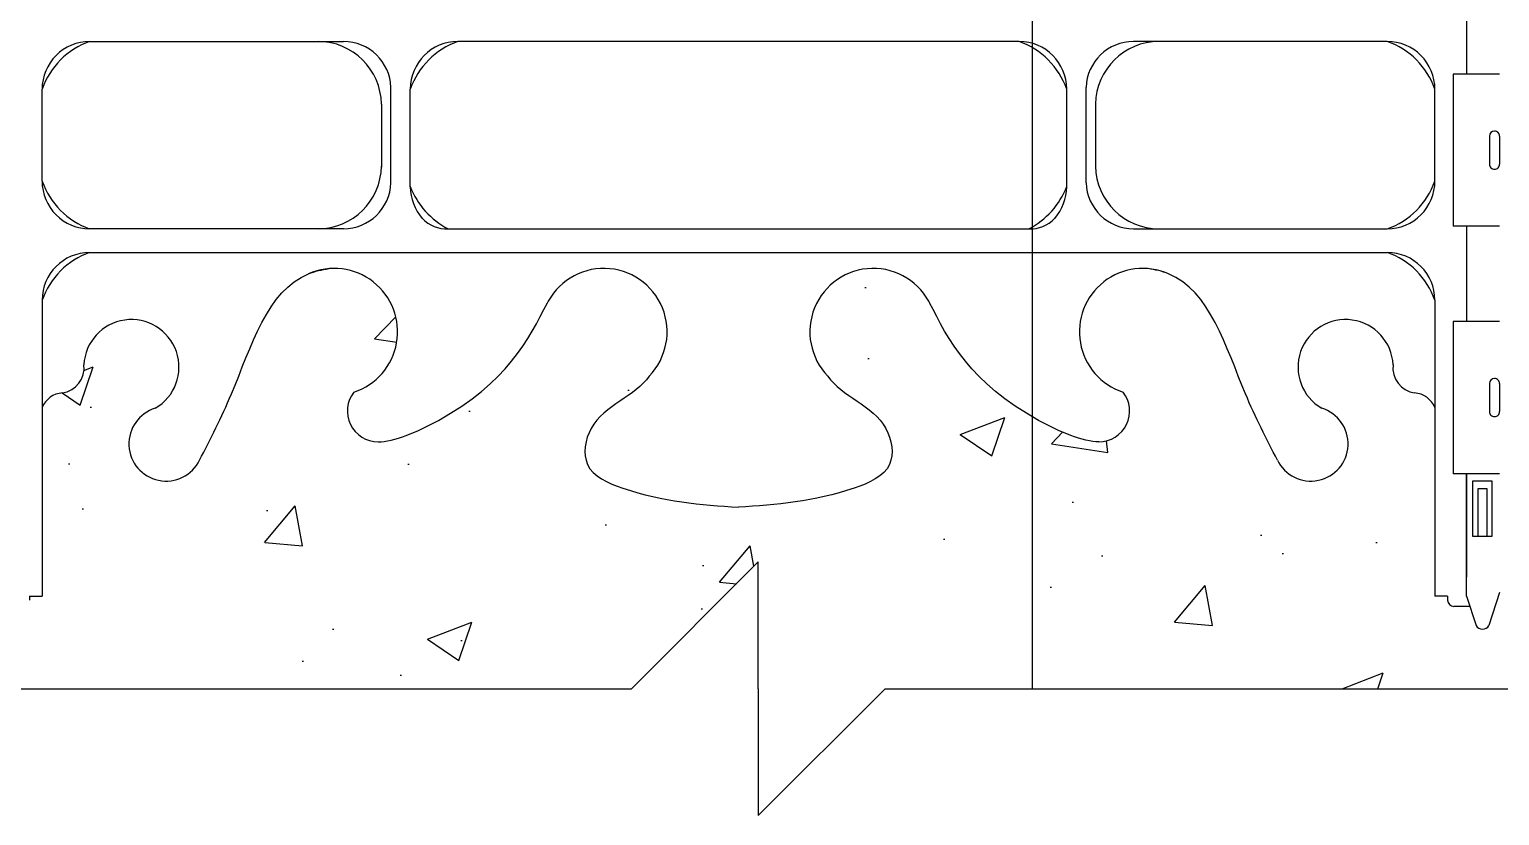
# Model space of a CAD drawing. Header units: inches. Extents: x 104.4 to 159.1, y -9.8 to 61.
# Drawn here: x 127.37 to 138.96, y 5.04 to 11.24 of the extents above; entities that cross this region are included whole.
import ezdxf

# ---------------------------------------------------------------- set-up
doc = ezdxf.new("R2010")
doc.units = ezdxf.units.IN
doc.header["$LTSCALE"] = 0.5
doc.header["$MEASUREMENT"] = 0
for name, color, linetype in [('HATCH', 12, 'Continuous'), ('line25', 2, 'Continuous'), ('LINE3', 3, 'Continuous'), ('LINE9', 9, 'Continuous'), ('Web_Edge', 9, 'Continuous')]:
    doc.layers.add(name, color=color, linetype=linetype)
pattern_1 = [(49.99999999999999, (0, 0), (3.586300913003767, -0.3137606749129755), [0.375, -4.125]), (355, (0, 0), (-0.693756668065, 3.760960668500059), [0.3, -3.3]), (100.45144446, (0.298858405, -0.02614672), (2.89254423363556, 3.447199954843147), [0.3187009599999999, -3.505710559999999]), (46.18420000000001, (0, 1), (5.336206653357862, -0.8275964039653827), [0.5625, -6.1875]), (96.63563549, (0.444683725, 0.931033465), (4.673309728371142, 4.870593003872752), [0.47805171, -5.258568799999999]), (351.1841639899999, (0, 1), (4.673309725273866, 4.870593001349951), [0.45, -4.950000005]), (21, (0.5, 0.75), (2.984535260592308, -2.013094453326694), [0.375, -4.125]), (326.0000000000001, (0.5, 0.75), (1.216576659607909, 3.625750225234265), [0.3, -3.3]), (71.45144474, (0.74871127, 0.58224213), (4.201111883649856, 1.612655764031769), [0.31870095, -3.50571056]), (37.50000000000001, (0, 0), (0.06079927658645334, 1.664469269156557), [0, -3.26, 0, -3.35, 0, -3.3125]), (7.499999999999999, (0, 0), (1.315347687210743, 1.972058559411801), [0, -1.91, 0, -3.185, 0, -1.2625]), (327.5, (-1.115, 0), (2.669112180862045, -0.1127743586718988), [0, -1.25, 0, -3.9, 0, -5.175]), (317.5, (-1.615, 0), (2.915930846711931, 0.5005249116615886), [0, -1.625, 0, -2.59, 0, -3.675])]

msp = doc.modelspace()

# ---------------------------------------------------------------- hatches: boundary and pattern name
at = {"layer": 'HATCH'}
h = msp.add_hatch(dxfattribs=at)
h.set_pattern_fill('AR-CONC', color=256, scale=0.5)
h.set_pattern_definition(pattern_1)
edge = h.paths.add_edge_path()
edge.add_spline(control_points=[(135.2786807289864, 8.18818884998435), (135.2295665213688, 8.216529008041228), (135.1835813749698, 8.245369628056942), (135.1404550913956, 8.274599989106516)], knot_values=[0.3502900975387285, 0.3502900975387285, 0.3502900975387285, 0.3502900975387285, 0.4400709137227831, 0.4400709137227831, 0.4400709137227831, 0.4400709137227831], degree=3, periodic=0)
edge.add_spline(control_points=[(135.1404550913956, 8.274599989106516), (135.1044804322583, 8.298983084241659), (135.0704950838465, 8.323637376725655), (135.0383422098113, 8.348498598724174)], knot_values=[0.4400709137227831, 0.4400709137227831, 0.4400709137227831, 0.4400709137227831, 0.5149633920816324, 0.5149633920816324, 0.5149633920816324, 0.5149633920816324], degree=3, periodic=0)
edge.add_spline(control_points=[(135.0383422098113, 8.348498598724174), (134.9908403957916, 8.385227916992308), (134.9473382015045, 8.422408886525076), (134.9073298978884, 8.459834271488521)], knot_values=[0.5149633920816324, 0.5149633920816324, 0.5149633920816324, 0.5149633920816324, 0.6256075781838092, 0.6256075781838092, 0.6256075781838092, 0.6256075781838092], degree=3, periodic=0)
edge.add_spline(control_points=[(134.9073298978884, 8.459834271488521), (134.8792066394818, 8.486141904583635), (134.852809776638, 8.512570307832926), (134.8279636527818, 8.539047501317478)], knot_values=[0.6256075781838092, 0.6256075781838092, 0.6256075781838092, 0.6256075781838092, 0.7033833086118727, 0.7033833086118727, 0.7033833086118727, 0.7033833086118727], degree=3, periodic=0)
edge.add_spline(control_points=[(134.8279636527818, 8.539047501317478), (134.7969004896861, 8.572149863049468), (134.7682612158145, 8.605328486567899), (134.7417025693443, 8.638442711278989)], knot_values=[0.7033833086118727, 0.7033833086118727, 0.7033833086118727, 0.7033833086118727, 0.8006202141812501, 0.8006202141812501, 0.8006202141812501, 0.8006202141812501], degree=3, periodic=0)
edge.add_spline(control_points=[(134.7417025693443, 8.638442711278989), (134.7171204121212, 8.669092581899443), (134.6943207256889, 8.699687282145337), (134.6730313228671, 8.730115276133994)], knot_values=[0.8006202141812501, 0.8006202141812501, 0.8006202141812501, 0.8006202141812501, 0.8906207683611186, 0.8906207683611186, 0.8906207683611186, 0.8906207683611186], degree=3, periodic=0)
edge.add_spline(control_points=[(134.6730313228671, 8.730115276133994), (134.6490001067823, 8.764462021540147), (134.6268932361936, 8.798596356222205), (134.6063192357033, 8.83235786280129)], knot_values=[0.8906207683611186, 0.8906207683611186, 0.8906207683611186, 0.8906207683611186, 0.9922122870784313, 0.9922122870784313, 0.9922122870784313, 0.9922122870784313], degree=3, periodic=0)
edge.add_spline(control_points=[(134.6063192357033, 8.83235786280129), (134.5812830948416, 8.873441648855254), (134.5585168325965, 8.913973349941624), (134.5373150247009, 8.953663899844306)], knot_values=[0.9922122870784313, 0.9922122870784313, 0.9922122870784313, 0.9922122870784313, 1.115837226922352, 1.115837226922352, 1.115837226922352, 1.115837226922352], degree=3, periodic=0)
edge.add_spline(control_points=[(134.5373150247009, 8.953663899844306), (134.5164672610968, 8.992691666050256), (134.4971321391362, 9.03090613891259), (134.4786389868863, 9.068032492901622)], knot_values=[1.115837226922352, 1.115837226922352, 1.115837226922352, 1.115837226922352, 1.237397781293184, 1.237397781293184, 1.237397781293184, 1.237397781293184], degree=3, periodic=0)
edge.add_spline(control_points=[(134.4786389868863, 9.068032492901622), (134.4754867082473, 9.074360922530186), (134.4723588934004, 9.080657736396937), (134.4692522207167, 9.086921573376799)], knot_values=[1.237397781293184, 1.237397781293184, 1.237397781293184, 1.237397781293184, 1.258118572087025, 1.258118572087025, 1.258118572087025, 1.258118572087025], degree=3, periodic=0)
edge.add_arc((134.0248197798439, 8.85815603562412), 0.4999999999999939, 28.01829981724988, 224.1875067117047)
edge.add_spline(control_points=[(133.6662884764589, 8.509651653308651), (133.7739168496593, 8.346683226439438), (134.1339001611129, 8.25601832515423), (134.210567407699, 7.760452830207555), (133.6624079933428, 7.524600141726523), (133.2586144199492, 7.496120313718279), (132.9623197798439, 7.475222456629922)], knot_values=[0.2294066276059699, 0.2294066276059699, 0.2294066276059699, 0.2294066276059699, 0.8444317149509691, 1.128849112252439, 1.464330773214601, 2.389004302115073, 2.389004302115073, 2.389004302115073, 2.389004302115073], degree=3, periodic=0)
edge.add_spline(control_points=[(132.9623197798439, 7.475222456629922), (132.6660251397386, 7.496120313718279), (132.262231566345, 7.524600141726523), (131.7140721519888, 7.760452830207555), (131.7907393985744, 8.25601832515423), (132.150722710028, 8.346683226439438), (132.2583510832284, 8.509651653308651)], knot_values=[0.2294066276059699, 0.2294066276059699, 0.2294066276059699, 0.2294066276059699, 1.154080156506442, 1.489561817468604, 1.773979214770074, 2.389004302115073, 2.389004302115073, 2.389004302115073, 2.389004302115073], degree=3, periodic=0)
edge.add_arc((131.8998197798439, 8.85815603562412), 0.4999999999999962, 315.8124932879363, 511.9817097592949)
edge.add_spline(control_points=[(131.4553873389706, 9.086921573376799), (131.4522834220757, 9.08066329276325), (131.4491584005094, 9.07437209374147), (131.4460089614744, 9.068049333817573)], knot_values=[1.237416161768966, 1.237416161768966, 1.237416161768966, 1.237416161768966, 1.258118572087025, 1.258118572087025, 1.258118572087025, 1.258118572087025], degree=3, periodic=0)
edge.add_spline(control_points=[(131.4460005728075, 9.068032492914655), (131.424550440336, 9.02496978513548), (131.4019675566529, 8.980443167245962), (131.3772053542867, 8.934881497896189)], knot_values=[1.096400186124003, 1.096400186124003, 1.096400186124003, 1.096400186124003, 1.237397781307406, 1.237397781307406, 1.237397781307406, 1.237397781307406], degree=3, periodic=0)
edge.add_spline(control_points=[(131.3772053542867, 8.934881497896189), (131.3373924392824, 8.861626993209988), (131.2919458704347, 8.785696825858), (131.2365158270304, 8.708873449709504)], knot_values=[0.8697028516208949, 0.8697028516208949, 0.8697028516208949, 0.8697028516208949, 1.096400186124003, 1.096400186124003, 1.096400186124003, 1.096400186124003], degree=3, periodic=0)
edge.add_spline(control_points=[(131.2365158270304, 8.708873449709504), (131.2169924400104, 8.681814973608404), (131.1962305370366, 8.654645689056977), (131.1740400535284, 8.627443480034694)], knot_values=[0.7898562643532566, 0.7898562643532566, 0.7898562643532566, 0.7898562643532566, 0.869702851620895, 0.869702851620895, 0.869702851620895, 0.869702851620895], degree=3, periodic=0)
edge.add_spline(control_points=[(131.1740400535284, 8.627443480034694), (131.1542150063821, 8.603140941689677), (131.1332497103529, 8.578812124048387), (131.1110086328993, 8.554512565147695)], knot_values=[0.7185210743618496, 0.7185210743618496, 0.7185210743618496, 0.7185210743618496, 0.7898562643532566, 0.7898562643532566, 0.7898562643532566, 0.7898562643532566], degree=3, periodic=0)
edge.add_spline(control_points=[(131.1110086328993, 8.554512565147695), (131.0863177069044, 8.527536416542594), (131.0600544665345, 8.50059632735767), (131.0320334782671, 8.473768283874087)], knot_values=[0.6393283328867542, 0.6393283328867542, 0.6393283328867542, 0.6393283328867542, 0.7185210743618496, 0.7185210743618496, 0.7185210743618496, 0.7185210743618496], degree=3, periodic=0)
edge.add_spline(control_points=[(131.0320334782671, 8.473768283874087), (131.006557627187, 8.449377022793787), (130.9796288380692, 8.425078377646445), (130.9511077554478, 8.400929453013164)], knot_values=[0.567328642183785, 0.567328642183785, 0.567328642183785, 0.567328642183785, 0.6393283328867541, 0.6393283328867541, 0.6393283328867541, 0.6393283328867541], degree=3, periodic=0)
edge.add_spline(control_points=[(130.9511077554478, 8.400929453013164), (130.9198973691923, 8.374503483302856), (130.8867802520717, 8.34825680009007), (130.8515737945645, 8.32226423244698)], knot_values=[0.4885399725199528, 0.4885399725199528, 0.4885399725199528, 0.4885399725199528, 0.5673286421837852, 0.5673286421837852, 0.5673286421837852, 0.5673286421837852], degree=3, periodic=0)
edge.add_spline(control_points=[(130.8515737945645, 8.32226423244698), (130.819218006045, 8.298376284573628), (130.7850975271429, 8.274702966783925), (130.7490706113404, 8.251302363455443)], knot_values=[0.4161308261907437, 0.4161308261907437, 0.4161308261907437, 0.4161308261907437, 0.4885399725199527, 0.4885399725199527, 0.4885399725199527, 0.4885399725199527], degree=3, periodic=0)
edge.add_spline(control_points=[(130.7490706113404, 8.251302363455443), (130.7101686704643, 8.22603434184236), (130.6690438762707, 8.201084297837019), (130.6255177670896, 8.176525360819943)], knot_values=[0.3379432748379856, 0.3379432748379856, 0.3379432748379856, 0.3379432748379856, 0.4161308261907438, 0.4161308261907438, 0.4161308261907438, 0.4161308261907438], degree=3, periodic=0)
edge.add_spline(control_points=[(130.6255177670896, 8.176525360819943), (130.615897769716, 8.171097425402577), (130.5747545307224, 8.148243363536782), (130.5314826871507, 8.125744484924823), (130.4980094082141, 8.10938725992224)], knot_values=[0.2649264829430101, 0.2649264829430101, 0.2649264829430101, 0.2649264829430101, 0.2822072381682724, 0.3379432748379855, 0.3379432748379855, 0.3379432748379855, 0.3379432748379855], degree=3, periodic=0)
edge.add_spline(control_points=[(130.4980094082141, 8.10938725992224), (130.4533858457369, 8.087581279897396), (130.4079758691253, 8.06722705113031), (130.3636695606692, 8.049769600555148)], knot_values=[0.1906242157741168, 0.1906242157741168, 0.1906242157741168, 0.1906242157741168, 0.2649264829430101, 0.2649264829430101, 0.2649264829430101, 0.2649264829430101], degree=3, periodic=0)
edge.add_spline(control_points=[(130.3636695606692, 8.049769600555148), (130.3403557717886, 8.040583565173643), (130.3173475686573, 8.032199595276673), (130.294920325058, 8.024828222720727)], knot_values=[0.1515266824773169, 0.1515266824773169, 0.1515266824773169, 0.1515266824773169, 0.1906242157741167, 0.1906242157741167, 0.1906242157741167, 0.1906242157741167], degree=3, periodic=0)
edge.add_spline(control_points=[(130.294920325058, 8.024828222720727), (130.2736090572531, 8.017823648398693), (130.2528223705664, 8.011733405309757), (130.232796542706, 8.00673813514037)], knot_values=[0.1143746357306465, 0.1143746357306465, 0.1143746357306465, 0.1143746357306465, 0.1515266824773169, 0.1515266824773169, 0.1515266824773169, 0.1515266824773169], degree=3, periodic=0)
edge.add_spline(control_points=[(130.232796542706, 8.00673813514037), (130.2222595259118, 8.004109767113148), (130.2119331576656, 8.00178454922066), (130.2018518574496, 7.999788796231774)], knot_values=[0.09482629329799408, 0.09482629329799408, 0.09482629329799408, 0.09482629329799408, 0.1143746357306465, 0.1143746357306465, 0.1143746357306465, 0.1143746357306465], degree=3, periodic=0)
edge.add_spline(control_points=[(130.2018518574496, 7.999788796231774), (130.1919378487599, 7.997826161249129), (130.1822608421484, 7.996182147454373), (130.1728535718786, 7.994881781214072)], knot_values=[0.07560234077246346, 0.07560234077246346, 0.07560234077246346, 0.07560234077246346, 0.0948262932979941, 0.0948262932979941, 0.0948262932979941, 0.0948262932979941], degree=3, periodic=0)
edge.add_spline(control_points=[(130.1728535718786, 7.994881781214072), (130.1637615592309, 7.993624993010444), (130.1549215069795, 7.992689205579009), (130.1463629674591, 7.992097012602745)], knot_values=[0.05702262375708082, 0.05702262375708082, 0.05702262375708082, 0.05702262375708082, 0.07560234077246344, 0.07560234077246344, 0.07560234077246344, 0.07560234077246344], degree=3, periodic=0)
edge.add_spline(control_points=[(130.1463629674591, 7.992097012602745), (130.1376580121324, 7.99149468864421), (130.129244283924, 7.991247815832043), (130.1211528779697, 7.991380167368732)], knot_values=[0.038125052948749, 0.038125052948749, 0.038125052948749, 0.038125052948749, 0.05702262375708082, 0.05702262375708082, 0.05702262375708082, 0.05702262375708082], degree=3, periodic=0)
edge.add_arc((130.1211528779697, 8.233407184853089), 0.2420270174843574, 141.7672916529747, 270.76781723081035, ccw=False)
edge.add_arc((129.7748197798439, 8.85815603562412), 0.4999999999999997, 288.2063345099661, 454.7074169979489)
edge.add_spline(control_points=[(129.7337860180025, 9.356469421345594), (129.7169645350664, 9.353977622011591), (129.7003647583419, 9.351127637145197), (129.6840403843723, 9.347832715343234)], knot_values=[1.8245115510057, 1.8245115510057, 1.8245115510057, 1.8245115510057, 1.875320924960458, 1.875320924960458, 1.875320924960458, 1.875320924960458], degree=3, periodic=0)
edge.add_spline(control_points=[(129.6840403843723, 9.347832715343234), (129.6698646899095, 9.344971484350218), (129.655896670293, 9.341774736707286), (129.6421714872138, 9.338185665665623)], knot_values=[1.780389910422815, 1.780389910422815, 1.780389910422815, 1.780389910422815, 1.8245115510057, 1.8245115510057, 1.8245115510057, 1.8245115510057], degree=3, periodic=0)
edge.add_spline(control_points=[(129.6421714872138, 9.338185665665623), (129.6288930798559, 9.334713424380897), (129.6158419569434, 9.3308739854452), (129.6030499570263, 9.326615910931334)], knot_values=[1.737704496786996, 1.737704496786996, 1.737704496786996, 1.737704496786996, 1.780389910422815, 1.780389910422815, 1.780389910422815, 1.780389910422815], degree=3, periodic=0)
edge.add_spline(control_points=[(129.6030499570263, 9.326615910931334), (129.592918091923, 9.323243315805177), (129.5829487846363, 9.319608094487064), (129.5731578551536, 9.315684688421063)], knot_values=[1.703895643153065, 1.703895643153065, 1.703895643153065, 1.703895643153065, 1.737704496783358, 1.737704496783358, 1.737704496783358, 1.737704496786996], degree=3, periodic=0)
edge.add_spline(control_points=[(129.5731578551525, 9.31568468842064), (129.5718876899458, 9.31517570979039), (129.5706205267577, 9.314661881139676), (129.5693563523676, 9.314143226311531)], knot_values=[1.699509662271349, 1.699509662271349, 1.699509662271349, 1.699509662274987, 1.703895643156703, 1.703895643156703, 1.703895643156703, 1.703895643156703], degree=3, periodic=0)
edge.add_spline(control_points=[(129.5693563523676, 9.314143226311531), (129.5581024645622, 9.30952607594742), (129.5470854344998, 9.304526458108018), (129.5362959344122, 9.29916119334916)], knot_values=[1.660464940953705, 1.660464940953705, 1.660464940953705, 1.660464940953705, 1.699509662271349, 1.699509662271349, 1.699509662271349, 1.699509662271349], degree=3, periodic=0)
edge.add_spline(control_points=[(129.5362959344122, 9.29916119334916), (129.5242695306187, 9.293180856917816), (129.5125258149312, 9.286746232935304), (129.5010518697711, 9.279880615382726)], knot_values=[1.6169441493726, 1.6169441493726, 1.6169441493726, 1.6169441493726, 1.660464940953705, 1.660464940953705, 1.660464940953705, 1.660464940953705], degree=3, periodic=0)
edge.add_spline(control_points=[(129.5010518697711, 9.279880615382726), (129.4869310925469, 9.271431223772906), (129.4732189038465, 9.262329058755084), (129.4598912257699, 9.252617539468911)], knot_values=[1.563383896646301, 1.563383896646301, 1.563383896646301, 1.563383896646301, 1.6169441493726, 1.6169441493726, 1.6169441493726, 1.6169441493726], degree=3, periodic=0)
edge.add_spline(control_points=[(129.4598912257699, 9.252617539468911), (129.4454482647252, 9.242093343586511), (129.4314568599071, 9.230853542732225), (129.4178863688406, 9.218953393797733)], knot_values=[1.505341630076846, 1.505341630076846, 1.505341630076846, 1.505341630076846, 1.563383896646301, 1.563383896646301, 1.563383896646301, 1.563383896646301], degree=3, periodic=0)
edge.add_spline(control_points=[(129.4178863688406, 9.218953393797733), (129.4052911682484, 9.207908490398797), (129.3930585546024, 9.196294744587373), (129.3811640286735, 9.184156335276484)], knot_values=[1.451470772590624, 1.451470772590624, 1.451470772590624, 1.451470772590624, 1.505341630076846, 1.505341630076846, 1.505341630076846, 1.505341630076846], degree=3, periodic=0)
edge.add_spline(control_points=[(129.3811640286735, 9.184156335276484), (129.3684424561996, 9.17117392179581), (129.3561076216046, 9.157591346763361), (129.3441295516688, 9.143462660217107)], knot_values=[1.393854183090957, 1.393854183090957, 1.393854183090957, 1.393854183090957, 1.451470772590625, 1.451470772590625, 1.451470772590625, 1.451470772590625], degree=3, periodic=0)
edge.add_spline(control_points=[(129.3441295516688, 9.143462660217107), (129.3328438565519, 9.130150661738444), (129.3218748736148, 9.116353861406555), (129.3111975326571, 9.102117467754061)], knot_values=[1.339568036303399, 1.339568036303399, 1.339568036303399, 1.339568036303399, 1.393854183090957, 1.393854183090957, 1.393854183090957, 1.393854183090957], degree=3, periodic=0)
edge.add_spline(control_points=[(129.3111975326571, 9.102117467754061), (129.2999836775108, 9.087165724912921), (129.2890915095036, 9.071729101541194), (129.2784919861827, 9.055859969246203)], knot_values=[1.282554123481334, 1.282554123481334, 1.282554123481334, 1.282554123481334, 1.339568036303399, 1.339568036303399, 1.339568036303399, 1.339568036303399], degree=3, periodic=0)
edge.add_spline(control_points=[(129.2784919861827, 9.055859969246203), (129.2634637608114, 9.033360382297406), (129.249023814476, 9.009991358983129), (129.2350893725192, 8.985902164994714)], knot_values=[1.20171860802999, 1.20171860802999, 1.20171860802999, 1.20171860802999, 1.282554123481334, 1.282554123481334, 1.282554123481334, 1.282554123481334], degree=3, periodic=0)
edge.add_spline(control_points=[(129.2350893725192, 8.985902164994714), (129.2203707015515, 8.960457233558508), (129.2062160355835, 8.934208788091773), (129.1925278230058, 8.907332741233878)], knot_values=[1.11633367778869, 1.11633367778869, 1.11633367778869, 1.11633367778869, 1.20171860802999, 1.20171860802999, 1.20171860802999, 1.20171860802999], degree=3, periodic=0)
edge.add_spline(control_points=[(129.1925278230058, 8.907332741233878), (129.1754376491761, 8.873777131978633), (129.1590745980946, 8.839243197219101), (129.1432488096835, 8.804073307395715)], knot_values=[1.009727845070335, 1.009727845070335, 1.009727845070335, 1.009727845070335, 1.11633367778869, 1.11633367778869, 1.11633367778869, 1.11633367778869], degree=3, periodic=0)
edge.add_spline(control_points=[(129.1432488096835, 8.804073307395715), (129.0793379500181, 8.662043233786244), (129.0073483692443, 8.463102774230755), (128.9289819119222, 8.284912227767808), (128.9103796211128, 8.244105316974897)], knot_values=[0.4477441690103365, 0.4477441690103365, 0.4477441690103365, 0.4477441690103365, 0.87826113520563, 1.009727845070335, 1.009727845070335, 1.009727845070335, 1.009727845070335], degree=3, periodic=0)
edge.add_spline(control_points=[(128.9103796211128, 8.244105316974897), (128.8470246679942, 8.10512673919156), (128.7805406561517, 7.976329901024459), (128.7140566443092, 7.847533062857394)], knot_values=[0, 0, 0, 0, 0.4477441690103365, 0.4477441690103365, 0.4477441690103365, 0.4477441690103365], degree=3, periodic=0)
edge.add_arc((128.4499708152677, 7.975187959030897), 0.2933208100657432, 106.92688305139441, 334.20161471941674, ccw=False)
edge.add_arc((128.1763197798434, 8.580126404197358), 0.3750000000000005, 300.1324709787119, 537.076292684904)
edge.add_arc((127.6031469842002, 8.574484044981766), 0.2001991447121994, -85.59237301242632, 7.107142558051521, ccw=False)
edge.add_arc((127.646599042013, 8.186723592126219), 0.1902351741811493, 98.48412032901487, 156.36836911496)
edge.add_line((127.4723166904874, 8.26298028653695), (127.472314101717, 6.77366473365737))
edge.add_line((127.472314101717, 6.77366473365737), (127.3723141017171, 6.773664733657426))
edge.add_line((127.3723141017171, 6.773664733657426), (127.3723141017169, 6.74366473365703))
edge.add_arc((127.3223141017169, 6.743664733657338), 0.04999999999999761, 269.9999999999511, 359.99999999964683, ccw=False)
edge.add_line((127.3223141017168, 6.69366473365734), (127.1962271451953, 6.693664733657442))
edge.add_line((127.1962271451953, 6.693664733657442), (127.147314101717, 6.543664733657046))
edge.add_arc((127.0973141017174, 6.570331400323426), 0.05666666666620344, 208.0724869307375, 331.9275130642253, ccw=False)
edge.add_line((127.0473141017154, 6.543664733661442), (126.9623177216801, 6.804320299103917))
edge.add_line((126.9623177216801, 6.804320299103917), (126.9623177216801, 6.044931617111105))
edge.add_line((126.9623177216801, 6.044931617111105), (132.1185677216801, 6.044931617111105))
edge.add_line((132.1185677216801, 6.044931617111105), (133.1185677216801, 7.044931617111105))
edge.add_line((133.1185677216801, 7.044931617111105), (133.1185677216801, 6.044931617111105))
edge.add_line((133.1185677216801, 6.044931617111105), (133.1185677216801, 5.044931617111105))
edge.add_line((133.1185677216801, 5.044931617111105), (134.1185677216801, 6.044931617111105))
edge.add_line((134.1185677216801, 6.044931617111105), (135.2786807289378, 6.044931617111105))
edge.add_line((135.2786807289378, 6.044931617111105), (135.2786807289378, 8.18818885001316))
h = msp.add_hatch(dxfattribs=at)
h.set_pattern_fill('AR-CONC', color=256, scale=0.5)
h.set_pattern_definition(pattern_1)
edge = h.paths.add_edge_path()
edge.add_arc((138.2780364012913, 8.186723592126226), 0.1902351741811436, 23.62968568313228, 85.6939072018708)
edge.add_arc((138.3214925754857, 8.574484044985361), 0.2001991447122071, 172.8928574406591, 261.6212011048238, ccw=False)
edge.add_arc((137.7483197798435, 8.58012640419736), 0.3750000000000567, 2.923707316329231, 239.8675290213135)
edge.add_arc((137.4746687444187, 7.975187959030681), 0.2933208100659895, -154.20161472839914, 73.07311694850421, ccw=False)
edge.add_spline(control_points=[(137.2105829153781, 7.847533062857394), (137.1440989035359, 7.976329901023831), (137.0776148916938, 8.105126739190304), (137.0142599385754, 8.244105316972863)], knot_values=[0, 0, 0, 0, 0.4477441690081538, 0.4477441690081538, 0.4477441690081538, 0.4477441690081538], degree=3, periodic=0)
edge.add_spline(control_points=[(137.0142599385754, 8.244105316972863), (136.9956576477657, 8.284912227766423), (136.917291190373, 8.463102774389895), (136.84530160954, 8.662043234143317), (136.7813907497791, 8.804073307894875)], knot_values=[0.4477441690081538, 0.4477441690081538, 0.4477441690081538, 0.4477441690081538, 0.5792108788750416, 1.009727845574682, 1.009727845574682, 1.009727845574682, 1.009727845574682], degree=3, periodic=0)
edge.add_spline(control_points=[(136.7813907497791, 8.804073307894875), (136.7655649615301, 8.839243197340858), (136.7492019106211, 8.873777131734796), (136.7321117369803, 8.907332740647107)], knot_values=[1.009727845574682, 1.009727845574682, 1.009727845574682, 1.009727845574682, 1.116333677167302, 1.116333677167302, 1.116333677167302, 1.116333677167302], degree=3, periodic=0)
edge.add_spline(control_points=[(136.7321117369803, 8.907332740647107), (136.718423523489, 8.9342087893215), (136.7042688565452, 8.960457236521602), (136.68955018452, 8.985902169572558)], knot_values=[1.116333677167302, 1.116333677167302, 1.116333677167302, 1.116333677167302, 1.201718613150581, 1.201718613150581, 1.201718613150581, 1.201718613150581], degree=3, periodic=0)
edge.add_spline(control_points=[(136.68955018452, 8.985902169572558), (136.6756157437105, 9.009991361375784), (136.6611757986049, 9.03336038262062), (136.6461475745677, 9.055859967654646)], knot_values=[1.201718613150581, 1.201718613150581, 1.201718613150581, 1.201718613150581, 1.282554121575313, 1.282554121575313, 1.282554121575313, 1.282554121575313], degree=3, periodic=0)
edge.add_spline(control_points=[(136.6461475745677, 9.055859967654646), (136.6355479772282, 9.071729210825078), (136.6246557311152, 9.08716593903179), (136.6134417931671, 9.102117779569998)], knot_values=[1.282554121575313, 1.282554121575313, 1.282554121575313, 1.282554121575313, 1.339568432641831, 1.339568432641831, 1.339568432641831, 1.339568432641831], degree=3, periodic=0)
edge.add_spline(control_points=[(136.6134417931671, 9.102117779569998), (136.6027645262548, 9.116354062399047), (136.5917956214575, 9.130150758025051), (136.5805100091266, 9.143462658910009)], knot_values=[1.339568432641831, 1.339568432641831, 1.339568432641831, 1.339568432641831, 1.393854181314189, 1.393854181314189, 1.393854181314189, 1.393854181314189], degree=3, periodic=0)
edge.add_spline(control_points=[(136.5805100091266, 9.143462658910009), (136.5685319276593, 9.157591359117909), (136.5561970808454, 9.171173946760158), (136.5434754953786, 9.184156371642377)], knot_values=[1.393854181314189, 1.393854181314189, 1.393854181314189, 1.393854181314189, 1.45147082638851, 1.45147082638851, 1.45147082638851, 1.45147082638851], degree=3, periodic=0)
edge.add_spline(control_points=[(136.5434754953786, 9.184156371642377), (136.5315809808147, 9.196294767618205), (136.5193483791937, 9.207908501112634), (136.506753191361, 9.2189533933468)], knot_values=[1.45147082638851, 1.45147082638851, 1.45147082638851, 1.45147082638851, 1.505341629343716, 1.505341629343716, 1.505341629343716, 1.505341629343716], degree=3, periodic=0)
edge.add_spline(control_points=[(136.506753191361, 9.2189533933468), (136.4931826941896, 9.2308535476607), (136.4791912828877, 9.242093353299929), (136.4647483149388, 9.252617553298103)], knot_values=[1.505341629343716, 1.505341629343716, 1.505341629343716, 1.505341629343716, 1.563383922069549, 1.563383922069549, 1.563383922069549, 1.563383922069549], degree=3, periodic=0)
edge.add_spline(control_points=[(136.4647483149388, 9.252617553298103), (136.4514206429033, 9.262329067337838), (136.4377084606022, 9.271431227674398), (136.4235876901702, 9.279880615230745)], knot_values=[1.563383922069549, 1.563383922069549, 1.563383922069549, 1.563383922069549, 1.616944149051464, 1.616944149051464, 1.616944149051464, 1.616944149051464], degree=3, periodic=0)
edge.add_spline(control_points=[(136.4235876901702, 9.279880615230745), (136.4121137149497, 9.286746250779158), (136.4003699677882, 9.293180890499073), (136.3883435310055, 9.299161240226283)], knot_values=[1.616944149051464, 1.616944149051464, 1.616944149051464, 1.616944149051464, 1.660465054666919, 1.660465054666919, 1.660465054666919, 1.660465054666919], degree=3, periodic=0)
edge.add_spline(control_points=[(136.3883435310055, 9.299161240226283), (136.3775540788905, 9.304526478341199), (136.3665370988524, 9.30952607282898), (136.3552832632514, 9.314143203364349)], knot_values=[1.660465054666919, 1.660465054666919, 1.660465054666919, 1.660465054666919, 1.699509597587425, 1.699509597587425, 1.699509597587425, 1.699509597587425], degree=3, periodic=0)
edge.add_spline(control_points=[(136.3552832632514, 9.314143203364349), (136.354019070306, 9.314661865983696), (136.3527518884758, 9.315175702283188), (136.3514817045384, 9.315684688419175)], knot_values=[1.699509597587425, 1.699509597587425, 1.699509597587425, 1.699509597587425, 1.703895643151278, 1.703895643151278, 1.703895643151278, 1.703895643153065], degree=3, periodic=0)
edge.add_spline(control_points=[(136.3514817045379, 9.315684688419381), (136.341690775054, 9.319608094485927), (136.3317214677662, 9.323243315804515), (136.3215896026622, 9.326615910930919)], knot_values=[1.703895643151278, 1.703895643151278, 1.703895643151278, 1.703895643153065, 1.73770449678561, 1.73770449678561, 1.73770449678561, 1.73770449678561], degree=3, periodic=0)
edge.add_spline(control_points=[(136.3215896026622, 9.326615910930919), (136.3087976027452, 9.330873985444802), (136.2957464798328, 9.334713424380517), (136.2824680724749, 9.338185665665259)], knot_values=[1.73770449678561, 1.73770449678561, 1.73770449678561, 1.73770449678561, 1.780389910421326, 1.780389910421326, 1.780389910421326, 1.780389910421326], degree=3, periodic=0)
edge.add_spline(control_points=[(136.2824680724749, 9.338185665665259), (136.2687428893954, 9.341774736707055), (136.2547748697785, 9.344971484350097), (136.2405991753153, 9.347832715343198)], knot_values=[1.780389910421326, 1.780389910421326, 1.780389910421326, 1.780389910421326, 1.824511551005532, 1.824511551005532, 1.824511551005532, 1.824511551005532], degree=3, periodic=0)
edge.add_spline(control_points=[(136.2405991753153, 9.347832715343198), (136.2242748013457, 9.35112763714518), (136.2076750246213, 9.353977622011584), (136.1908535416853, 9.356469421345594)], knot_values=[1.824511551005532, 1.824511551005532, 1.824511551005532, 1.824511551005532, 1.875320924960458, 1.875320924960458, 1.875320924960458, 1.875320924960458], degree=3, periodic=0)
edge.add_arc((136.1498197798439, 8.85815603562412), 0.4999999999999996, 85.29258300205106, 251.7936654899586)
edge.add_arc((135.8034866817176, 8.233407184853089), 0.2420270174843575, -89.99999999997311, 38.23270834708819, ccw=False)
edge.add_spline(control_points=[(135.8034866817176, 7.991380167368732), (135.7952302856402, 7.991245117080249), (135.7866382884842, 7.991504914180792), (135.7777437265986, 7.992134301349942)], knot_values=[0.038125052948749, 0.038125052948749, 0.038125052948749, 0.038125052948749, 0.0574079600697981, 0.0574079600697981, 0.0574079600697981, 0.0574079600697981], degree=3, periodic=0)
edge.add_spline(control_points=[(135.7777437265986, 7.992134301349942), (135.7690525856615, 7.992749294270498), (135.760072561207, 7.993717165330921), (135.7508344743782, 7.995014350804993)], knot_values=[0.0574079600697981, 0.0574079600697981, 0.0574079600697981, 0.0574079600697981, 0.07624986207934106, 0.07624986207934106, 0.07624986207934106, 0.07624986207934106], degree=3, periodic=0)
edge.add_spline(control_points=[(135.7508344743782, 7.995014350804993), (135.7411589710842, 7.996372957035894), (135.7312003887338, 7.998092801567063), (135.7209941371139, 8.000146812510547)], knot_values=[0.07624986207934106, 0.07624986207934106, 0.07624986207934106, 0.07624986207934106, 0.09598391398159886, 0.09598391398159886, 0.09598391398159886, 0.09598391398159886], degree=3, periodic=0)
edge.add_spline(control_points=[(135.7209941371139, 8.000146812510547), (135.7105560887559, 8.002247472611288), (135.6998589936227, 8.00469765016194), (135.688940729311, 8.00746838655701)], knot_values=[0.09598391398159886, 0.09598391398159886, 0.09598391398159886, 0.09598391398159886, 0.1161661508818323, 0.1161661508818323, 0.1161661508818323, 0.1161661508818323], degree=3, periodic=0)
edge.add_spline(control_points=[(135.688940729311, 8.00746838655701), (135.6685593225014, 8.012640591956856), (135.6474072150642, 8.018929837733975), (135.6257307975663, 8.026147750605585)], knot_values=[0.1161661508818323, 0.1161661508818323, 0.1161661508818323, 0.1161661508818323, 0.1538408552897036, 0.1538408552897036, 0.1538408552897036, 0.1538408552897036], degree=3, periodic=0)
edge.add_spline(control_points=[(135.6257307975663, 8.026147750605585), (135.6025055467654, 8.033881401090886), (135.5786783825783, 8.042681171029992), (135.5545523748961, 8.05231535402683)], knot_values=[0.1538408552897036, 0.1538408552897036, 0.1538408552897036, 0.1538408552897036, 0.1942075099182883, 0.1942075099182883, 0.1942075099182883, 0.1942075099182883], degree=3, periodic=0)
edge.add_spline(control_points=[(135.5545523748961, 8.05231535402683), (135.5095210074976, 8.070297626097304), (135.4634485144333, 8.091186867416566), (135.4183056469583, 8.113476377107304)], knot_values=[0.1942075099182883, 0.1942075099182883, 0.1942075099182883, 0.1942075099182883, 0.2695521620122294, 0.2695521620122294, 0.2695521620122294, 0.2695521620122294], degree=3, periodic=0)
edge.add_spline(control_points=[(135.4183056469583, 8.113476377107304), (135.3876827953606, 8.128596558558442), (135.3441376599364, 8.151331024477162), (135.3027615992455, 8.174427426581458), (135.2902760954279, 8.18154057324077)], knot_values=[0.2695521620122294, 0.2695521620122294, 0.2695521620122294, 0.2695521620122294, 0.3206625196127232, 0.3432598025920481, 0.3432598025920481, 0.3432598025920481, 0.3432598025920481], degree=3, periodic=0)
edge.add_spline(control_points=[(135.2902760954279, 8.18154057324077), (135.2863917003669, 8.183753561371233), (135.2825266214643, 8.185969671339695), (135.2786807289864, 8.18818884998435)], knot_values=[0.3432598025920481, 0.3432598025920481, 0.3432598025920481, 0.3432598025920481, 0.3502900975387285, 0.3502900975387285, 0.3502900975387285, 0.3502900975387285], degree=3, periodic=0)
edge.add_spline(control_points=[(135.1386287424153, 8.275839254739514), (135.1822825039887, 8.246184735945405), (135.2288725614113, 8.216929440743543), (135.2786807289864, 8.18818884998435)], knot_values=[0.3502900975387285, 0.3502900975387285, 0.3502900975387285, 0.3502900975387285, 0.4413394731559578, 0.4413394731559578, 0.4413394731559578, 0.4413394731559578], degree=3, periodic=0)
edge.add_line((135.2786807289378, 8.18818885001286), (135.2786807289378, 6.044931617111105))
edge.add_line((135.2786807289378, 6.044931617111105), (138.9623177216801, 6.044931617111105))
edge.add_line((138.9623177216801, 6.044931617111105), (138.9623177216801, 6.804320299104095))
edge.add_line((138.9623177216801, 6.804320299104095), (138.8773213416446, 6.543664733661378))
edge.add_arc((138.8273213416427, 6.570331400323433), 0.05666666666621809, 208.0724869359583, 331.9275130691864, ccw=False)
edge.add_line((138.7773213416431, 6.543664733656885), (138.7284082981648, 6.693664733657442))
edge.add_line((138.7284082981648, 6.693664733657442), (138.6023213416433, 6.69366473365734))
edge.add_arc((138.6023213416432, 6.743664733657345), 0.05000000000000558, 180.0000000003257, 270.00000000003257, ccw=False)
edge.add_line((138.5523213416432, 6.743664733657061), (138.5523213416431, 6.773664733657426))
edge.add_line((138.5523213416431, 6.773664733657426), (138.4523213416431, 6.77366473365737))
edge.add_line((138.4523213416431, 6.77366473365737), (138.4523213416447, 8.262974369576169))

# ---------------------------------------------------------------- linework, layer by layer
at = {"layer": 'line25'}
for p, q in [((138.962309493918, 10.88993161710471), (138.5973568996761, 10.88993161710476)), ((138.5973568996761, 10.88993161710471), (138.5973568996761, 9.689931617104662)), ((138.882305873955, 10.39993161710464), (138.8823058739541, 10.17993161710473)), ((138.962305873955, 10.39993161710458), (138.962305873955, 10.17993161710473)), ((138.962309493918, 10.34493161710458), (138.9623058739545, 10.34493161710458)), ((138.962309493918, 10.23493161710456), (138.9623058739545, 10.23493161710456)), ((138.922305873955, 10.13993161710471), (138.9223058739541, 10.13993161710465)), ((138.962309493918, 9.689931617104719), (138.5973568996761, 9.689931617104719)), ((138.962309493918, 8.939931617104719), (138.5973568996761, 8.939931617104776)), ((138.5973568996761, 8.939931617104719), (138.5973568996761, 7.739931617104673)), ((138.922305873955, 8.489931617104617), (138.922305873955, 8.489931617104673)), ((138.882305873955, 8.449931617104653), (138.8823058739541, 8.22993161710474)), ((138.962305873955, 8.449931617104596), (138.962305873955, 8.22993161710474)), ((138.962309493918, 8.39493161710459), (138.9623058739545, 8.39493161710459)), ((138.962309493918, 8.284931617104576), (138.9623058739545, 8.284931617104576)), ((138.922305873955, 8.189931617104719), (138.9223058739541, 8.189931617104662)), ((138.962309493918, 7.73993161710473), (138.5973568996761, 7.73993161710473))]:
    msp.add_line(p, q, dxfattribs=at)
for centre, start, end in [((138.922305873955, 10.39993161710464), 90, 180), ((138.922305873955, 10.39993161710464), 359.9999999999121, 90.00000000005213), ((138.9223058739541, 10.17993161710467), 179.999999999899, 270), ((138.922305873955, 10.17993161710473), 269.9999999999218, 0), ((138.922305873955, 8.449931617104653), 90, 180), ((138.922305873955, 8.449931617104653), 359.9999999999121, 90.00000000005213), ((138.9223058739541, 8.229931617104683), 179.999999999899, 270), ((138.922305873955, 8.22993161710474), 269.9999999999218, 0)]:
    msp.add_arc(centre, 0.04, start, end, dxfattribs=at)
at = {"layer": 'LINE3'}
msp.add_line((135.2786807289378, 40.55350879446787), (135.2786807289378, 6.044931617111104), dxfattribs=at)
at = {"layer": 'LINE9'}
for p, q in [((133.1185677216801, 7.044931617111105), (132.1185677216801, 6.044931617111105)), ((133.1185677216801, 6.044931617111105), (133.1185677216801, 7.044931617111105)), ((123.0734501925206, 6.044931617111105), (132.1185677216803, 6.044931617111105)), ((133.1185677216801, 6.044931617111105), (133.1185677216801, 5.044931617111105)), ((133.1185677216801, 5.044931617111105), (134.1185677216801, 6.044931617111105)), ((134.1185677216803, 6.044931617111105), (143.0764363964983, 6.044931617111105))]:
    msp.add_line(p, q, dxfattribs=at)
at = {"layer": 'Web_Edge'}
for p, q in [((127.8473223294776, 11.14672076274209), (129.8475499562018, 11.14672076274209)), ((135.1748044589924, 11.14672076274209), (130.7498309843128, 11.14672076274206)), ((138.0773131138275, 11.14672076274209), (136.0770854871034, 11.14672076274209)), ((130.2223145287852, 10.03237013571893), (130.2223145287857, 10.78500666263932)), ((135.70232091452, 10.03237013571893), (135.7023209145195, 10.78500666263932)), ((127.4723223294762, 10.04565603562506), (127.4723223294762, 10.77172076274269)), ((130.3748309843129, 10.00211855881111), (130.374830984313, 10.77172076274283)), ((135.5498044589923, 10.00211855881111), (135.5498044589922, 10.77172076274283)), ((138.4523131138288, 10.04565603562506), (138.4523131138288, 10.77172076274269)), ((130.1475003280869, 10.65376530982653), (130.1473524857009, 10.156605003707)), ((135.7771351152182, 10.65376530982653), (135.7772829576043, 10.156605003707)), ((129.8475499562018, 9.670656035625512), (127.8473223294777, 9.67065603562554)), ((130.6736045714077, 9.670656035625512), (135.2848566104735, 9.67065603562554)), ((136.0770854871034, 9.670656035625512), (138.0773131138274, 9.67065603562554)), ((127.8473223294687, 9.48315603562537), (138.0773131138355, 9.483156035625655)), ((127.4723181596157, 9.108167450085006), (127.472314101717, 6.77366473365737)), ((138.4523213416456, 9.10815603562304), (138.4523213416431, 6.77366473365737)), ((138.7023213416431, 6.773664733657995), (138.7023213416431, 7.73993161710473)), ((127.3723141017171, 6.773664733657426), (127.472314101717, 6.77366473365737)), ((127.3723141017171, 6.773664733657426), (127.3723141017171, 6.743664733657454)), ((127.3723141017171, 6.743664733657454), (127.3723141017171, 6.74366473365734)), ((138.5523213416431, 6.773664733657426), (138.4523213416431, 6.77366473365737)), ((138.5523213416431, 6.773664733657426), (138.5523213416432, 6.74366473365734)), ((138.5523213416431, 6.743664733657454), (138.5523213416431, 6.74366473365734)), ((138.7023213416431, 6.77366473365737), (138.777321341643, 6.543664733657351)), ((138.96231772168, 6.804320299103921), (138.8773213416433, 6.543664733657351)), ((138.7284082981649, 6.693664733657442), (138.6023213416432, 6.693664733657329))]:
    msp.add_line(p, q, dxfattribs=at)
for points in [[(138.7023213416431, 11.63993161710476), (138.7023213416431, 10.88993161710474)], [(138.7023213416431, 9.689931617104719), (138.7023213416431, 8.939931617104747)], [(138.7023213416431, 7.73993161710473), (138.7023213416431, 6.923664733657347)]]:
    msp.add_lwpolyline(points, dxfattribs=at)
for points in [[(138.7523213416429, 7.683664733657452), (138.902321341643, 7.683664733657452), (138.902321341643, 7.243664733657454), (138.7523213416429, 7.243664733657454)], [(138.7923213416428, 7.623664733657449), (138.862321341643, 7.623664733657449), (138.862321341643, 7.243664733657454), (138.7923213416428, 7.243664733657454)]]:
    msp.add_lwpolyline(points, close=True, dxfattribs=at)
for centre, radius, start, end in [((128.0541306783042, 10.56491241391305), 0.6174711717250514, 109.5681561993794, 160.4318438006116), ((127.8473223294758, 10.77172076274141), 0.375, 90, 180.0000000000114), ((129.6475499561932, 10.64672076274175), 0.5000000000003004, 0.8072723421047263, 89.99999999999024), ((129.8475499562018, 10.77172076274209), 0.375, 2.030360886159716, 90), ((130.956639333141, 10.56491241391365), 0.6174711717250514, 109.5681561993794, 160.4318438006011), ((130.7498309843126, 10.77172076274209), 0.375, 90, 179.9999999999984), ((134.9679961101642, 10.56491241391365), 0.6174711717250514, 19.56815619940026, 70.43184380062064), ((135.1748044589926, 10.77172076274209), 0.375, 1.628443996909321e-12, 90), ((136.0770854871034, 10.77172076274209), 0.375, 90, 177.9696391138403), ((136.277085487112, 10.64672076274175), 0.5000000000003004, 90.00000000000978, 179.1927276578953), ((137.8705047650009, 10.56491241391305), 0.6174711717250514, 19.56815619938835, 70.43184380062064), ((138.0773131138293, 10.77172076274141), 0.375, 359.9999999999886, 90), ((129.6475499561932, 10.17065603562585), 0.5000000000003004, 270.0000000000098, 359.1927276578952), ((136.277085487112, 10.17065603562585), 0.5000000000003004, 180.8072723421031, 269.9999999999902), ((128.0541306783042, 10.25246438445456), 0.6174711717250514, 199.5681561993883, 250.4318438006206), ((127.8473223294758, 10.04565603562619), 0.375, 179.9999999999886, 270), ((129.8475499562018, 10.04565603562551), 0.375, 270, 357.9696391138403), ((130.957929139547, 10.22635724211332), 0.6242149396959077, 200.9118928518816, 242.9034405407667), ((130.7509900500453, 10.00245595879107), 0.3761592170496542, 180.051392088681, 221.6295924830815), ((134.9667063037582, 10.22635724211332), 0.6242149396959077, 297.0965594592333, 339.0881071481185), ((135.1736453932599, 10.00245595879107), 0.3761592170496542, 318.3704075169184, 359.9486079113189), ((136.0770854871034, 10.04565603562551), 0.375, 182.0303608861597, 270), ((137.8705047650009, 10.25246438445456), 0.6174711717250514, 289.5681561993794, 340.4318438006117), ((138.0773131138293, 10.04565603562619), 0.375, 270, 1.139910797836525e-11), ((130.6566917021199, 9.920083289253597), 0.25, 221.6295924830815, 273.8791068972022), ((135.2679437411853, 9.920083289253597), 0.25, 266.1208931027978, 318.3704075169184), ((128.0541525725558, 8.901313026613934), 0.6175111631306078, 109.5689932188591, 160.4297496782812), ((127.8473281450224, 9.108141992045745), 0.3750140436250164, 90.00088851775614, 179.9978543794051), ((137.8704828707494, 8.901313026613934), 0.6175111631306078, 19.57025032171886, 70.4310067811374), ((138.0773072982827, 9.108141992045745), 0.3750140436250164, 0.002145620594919282, 89.99911148224388), ((129.7748197798439, 8.85815603562412), 0.5, 288.2063345100038, 113.7861334876725), ((131.8998197798439, 8.85815603562412), 0.5, 315.8124932882583, 155.1810110614398), ((134.0248197798439, 8.85815603562412), 0.5, 24.81898893856012, 224.1875067117416), ((136.1498197798439, 8.85815603562412), 0.5, 66.21386651232746, 251.7936654899962), ((128.1763197798434, 8.580126404197358), 0.375, 300.1324709786874, 177.0762926848875), ((137.7483197798435, 8.580126404197358), 0.3750000000000553, 2.92370731511572, 239.8675290213088), ((127.6031469842002, 8.574484044981773), 0.2001991447122018, 278.3800431284648, 7.107142558080739), ((138.3214925754857, 8.574484044985354), 0.2001991447122018, 172.8928574419585, 261.6199568715615), ((127.646599042013, 8.186723592126214), 0.190235174181155, 94.30355043906685, 156.3683907885011), ((130.1211528779697, 8.233407184853093), 0.2420270174843613, 141.7672916529546, 270.0000000103439), ((135.8034866817176, 8.233407184853093), 0.2420270174843613, 269.9999999896561, 38.23270834704541), ((138.2780364012913, 8.186723592126214), 0.190235174181155, 23.63160921150205, 85.69644956093315), ((128.4499708152677, 7.975187959030904), 0.2933208100657363, 106.9268830514037, 334.2016147191984), ((137.4746687444187, 7.975187959030677), 0.2933208100659943, 205.7983852808336, 73.07311694851458), ((138.6023213416432, 6.74366473365734), 0.05, 180, 270), ((138.8273213416427, 6.570331400323425), 0.0566666666662005, 208.0724869355631, 331.9275130646583)]:
    msp.add_arc(centre, radius, start, end, dxfattribs=at)
for points, knots in [([(128.7140566443092, 7.847533062857394), (128.8000617016516, 8.014147247908568), (129.0530673820337, 8.50428511366772), (129.2670096726399, 9.253670965554647), (129.6770321706651, 9.34806236237614), (129.7337860180025, 9.356469421345594)], [0, 0, 0, 0, 0.5792108788750416, 1.703895643153065, 1.875320924960458, 1.875320924960458, 1.875320924960458, 1.875320924960458]), ([(137.2105829153781, 7.847533062857394), (137.1245778580357, 8.014147247908568), (136.8715721776536, 8.50428511366772), (136.6576298870474, 9.253670965554647), (136.2476073890222, 9.34806236237614), (136.1908535416853, 9.356469421345594)], [0, 0, 0, 0, 0.5792108788750416, 1.703895643153065, 1.875320924960458, 1.875320924960458, 1.875320924960458, 1.875320924960458]), ([(130.1211528779697, 7.991380167368732), (130.2421274393702, 7.989401380345555), (131.0756027149975, 8.346887961871175), (131.3148343485292, 8.803531236255651), (131.4553873389706, 9.086921573376799)], [0.038125052948749, 0.038125052948749, 0.038125052948749, 0.038125052948749, 0.3206625196127232, 1.258118572087025, 1.258118572087025, 1.258118572087025, 1.258118572087025]), ([(135.8034866817176, 7.991380167368732), (135.6825121203171, 7.989401380345555), (134.8490368446898, 8.346887961871175), (134.6098052111581, 8.803531236255651), (134.4692522207167, 9.086921573376799)], [0.038125052948749, 0.038125052948749, 0.038125052948749, 0.038125052948749, 0.3206625196127232, 1.258118572087025, 1.258118572087025, 1.258118572087025, 1.258118572087025]), ([(132.2583510832284, 8.509651653308651), (132.150722710028, 8.346683226439438), (131.7907393985744, 8.25601832515423), (131.7140721519888, 7.760452830207555), (132.262231566345, 7.524600141726523), (132.6660251397386, 7.496120313718279), (132.9623197798439, 7.475222456629922)], [0.2294066276059699, 0.2294066276059699, 0.2294066276059699, 0.2294066276059699, 0.8444317149509691, 1.128849112252439, 1.464330773214601, 2.389004302115073, 2.389004302115073, 2.389004302115073, 2.389004302115073]), ([(133.6662884764589, 8.509651653308651), (133.7739168496593, 8.346683226439438), (134.1339001611129, 8.25601832515423), (134.210567407699, 7.760452830207555), (133.6624079933428, 7.524600141726523), (133.2586144199492, 7.496120313718279), (132.9623197798439, 7.475222456629922)], [0.2294066276059699, 0.2294066276059699, 0.2294066276059699, 0.2294066276059699, 0.8444317149509691, 1.128849112252439, 1.464330773214601, 2.389004302115073, 2.389004302115073, 2.389004302115073, 2.389004302115073])]:
    msp.add_open_spline(points, degree=3, knots=knots, dxfattribs=at)

doc.saveas('drawing.dxf')
